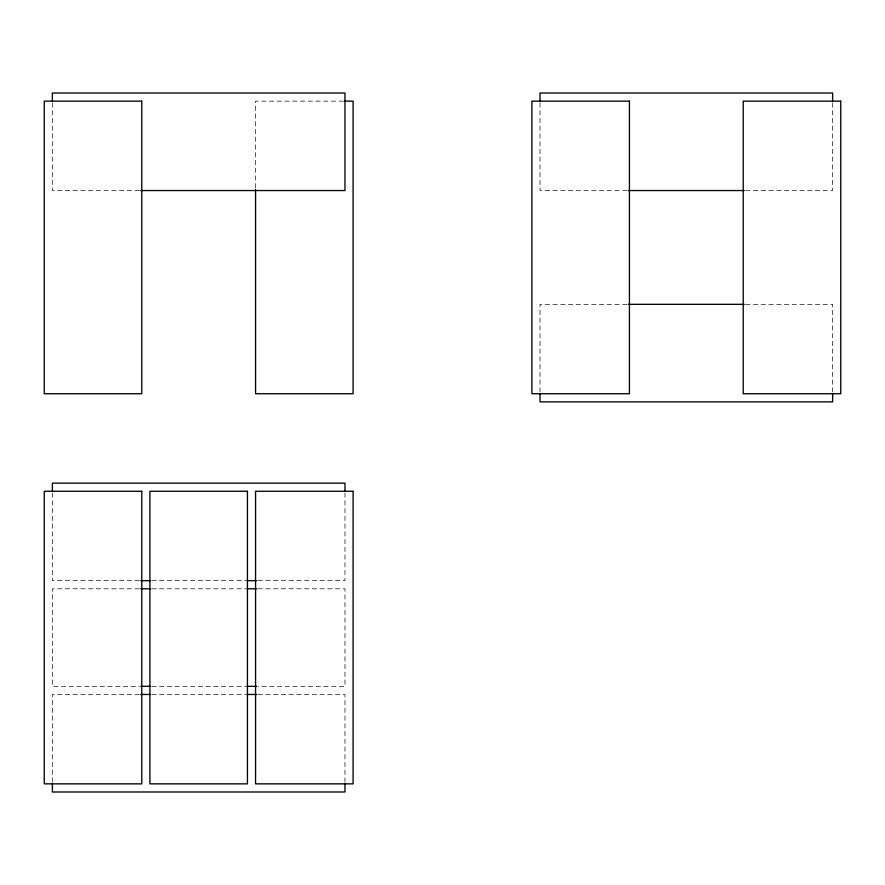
<?xml version="1.0" encoding="UTF-8"?>
<svg xmlns="http://www.w3.org/2000/svg" width="885" height="885" viewBox="0 0 885 885"><rect width="100%" height="100%" fill="white"/><g stroke="black" fill="none" stroke-linecap="round" stroke-linejoin="round"><path stroke-width="0.66" stroke-dasharray="4.42 3.32" d="M343.48 101.144L255.566 101.144L255.566 188.096M139.332 190.541L52.381 190.541L52.381 102.627M626.978 190.541L540.027 190.541L540.027 102.627M745.668 190.541L832.619 190.541L832.619 102.627M626.978 304.329L540.027 304.329L540.027 392.243M745.668 304.329L832.619 304.329L832.619 392.243M139.332 580.671L52.381 580.671L52.381 492.757M151.744 580.671L245.599 580.671M258.022 580.671L344.973 580.671L344.973 492.757M139.332 588.79L52.381 588.79L52.381 686.329L139.332 686.329M151.744 588.79L245.599 588.79M258.022 588.79L344.973 588.79L344.973 686.329L258.022 686.329M151.744 686.329L245.599 686.329M139.332 694.459L52.381 694.459L52.381 782.373M151.744 694.459L245.599 694.459M258.022 694.459L344.973 694.459L344.973 782.373"/><path stroke-width="1.33" d="M344.851 101.144L353.093 101.144L353.093 393.736L255.566 393.736L255.566 189.467M140.704 190.541L344.973 190.541L344.973 93.013L52.381 93.013L52.381 101.255M628.361 190.541L744.296 190.541M628.361 304.329L744.296 304.329M140.704 580.671L150.373 580.671M246.981 580.671L256.639 580.671M140.704 588.79L150.373 588.79M246.981 588.79L256.639 588.79M140.704 686.329L150.373 686.329M246.981 686.329L256.639 686.329M140.704 694.459L150.373 694.459M246.981 694.459L256.639 694.459M832.619 101.255L832.619 93.013L540.027 93.013L540.027 101.255M832.619 393.615L832.619 401.867L540.027 401.867L540.027 393.615M344.973 491.385L344.973 483.133L52.381 483.133L52.381 491.385M344.973 783.745L344.973 791.986L52.381 791.986L52.381 783.745M141.777 101.144L44.25 101.144L44.25 393.736L141.777 393.736L141.777 101.144M629.434 101.144L531.907 101.144L531.907 393.736L629.434 393.736L629.434 101.144M840.75 101.144L743.223 101.144L743.223 393.736L840.75 393.736L840.75 101.144M141.777 491.263L44.25 491.263L44.25 783.856L141.777 783.856L141.777 491.263M247.435 491.263L149.908 491.263L149.908 783.856L247.435 783.856L247.435 491.263M353.093 491.263L255.566 491.263L255.566 783.856L353.093 783.856L353.093 491.263"/></g></svg>
